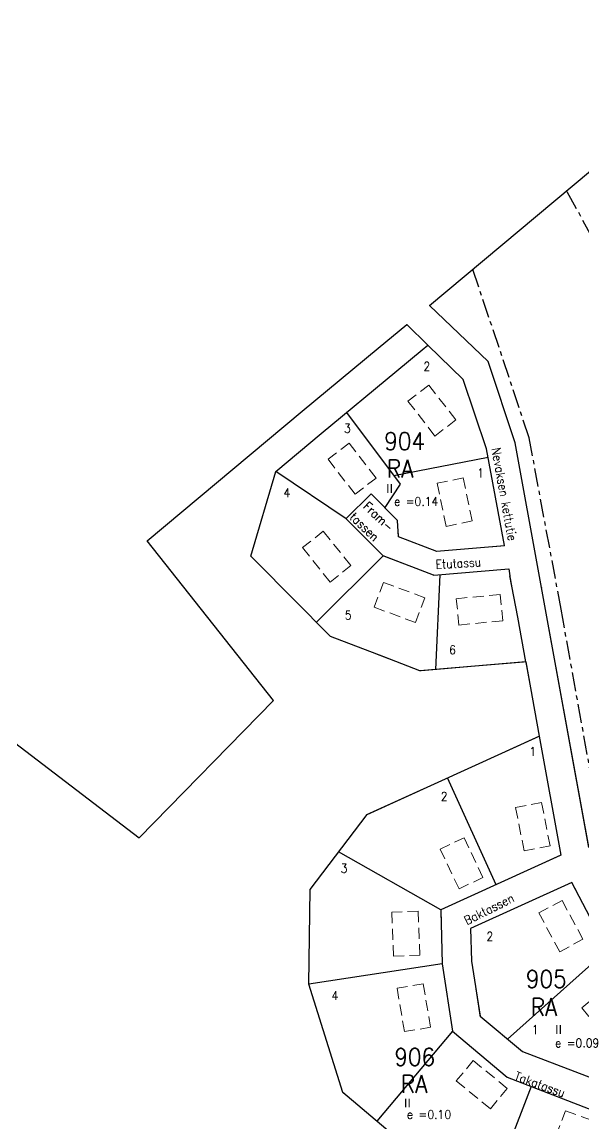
# Model space of a CAD drawing. Header units: metres. Extents: x 25522641 to 25524241, y 6685102 to 6686476.
# Drawn here: x 25523051 to 25523242.1, y 6685582 to 6685957.1 of the extents above; entities that cross this region are included whole.
import ezdxf
from ezdxf.enums import TextEntityAlignment as Align

# ---------------------------------------------------------------- set-up
doc = ezdxf.new("R2010")
doc.units = ezdxf.units.M
for name, pattern in [('CENTER', [11, 6.5, -1.5, 1.5, -1.5]), ('DASHED', [7.5, 5, -2.5]), ('DIVIDE2', [6.25, 2.5, -1.25, 0, -1.25, 0, -1.25])]:
    doc.linetypes.add(name, pattern=pattern)
for name, color, linetype in [('D-ALUE-K-TARKOITUS', 7, 'Continuous'), ('D-ALUE-REUNAVIIVA', 7, 'Continuous'), ('D-RAJA-ALUE-KORTTELI', 7, 'Continuous'), ('D-RAJA-K-MAARAYS-R-ALA', 7, 'Continuous'), ('D-RAJA-TONTTI', 7, 'Continuous'), ('D-TEKSTI-025', 7, 'Continuous'), ('D-TEKSTI-035', 7, 'Continuous'), ('D-VARITYS-ALUE_M', 7, 'Continuous'), ('D-VARITYS-ALUE_R', 7, 'Continuous'), ('D-VARITYS-ALUE_V', 7, 'Continuous')]:
    doc.layers.add(name, color=color, linetype=linetype)
doc.layers.get('0').off()
doc.styles.add('ROMANS', font='ROMANS.shx', dxfattribs={"width": 0.9})
doc.styles.get("Standard").update_dxf_attribs({"font": 'arial.ttf'})

# ---------------------------------------------------------------- blocks, each defined once
blk = doc.blocks.new('0320000')
at = {"color": 0, "linetype": 'Continuous'}
blk.add_lwpolyline([(0, 0, 0.226827), (3, 3), (4, 0), (5, 3), (6, 0), (7, 3, 0.226827), (10, 0)], format="xyb", dxfattribs=at)
blk = doc.blocks.new('8031308335775')
at = {"color": 3, "linetype": 'Continuous', "xscale": 0.001000261808499225, "yscale": 0.001, "zscale": 0.001000261808499225, "rotation": 219.962830192358}
for p in [(0, 0), (-7.67, -6.42), (-15.33, -12.85), (-23, -19.27), (-30.67, -25.7), (-38.33, -32.12), (-46, -38.55), (-53.67, -44.97), (-61.33, -51.4), (-69, -57.82), (-76.67, -64.25), (-84.33, -70.67), (-92, -77.1), (-99.67, -83.52), (-107.33, -89.94), (-115, -96.37), (-122.67, -102.79), (-130.33, -109.22), (-138, -115.64), (-145.67, -122.07)]:
    blk.add_blockref('0320000', p, dxfattribs=at)
blk = doc.blocks.new('8031308335787')
at = {"color": 3, "linetype": 'Continuous', "xscale": 0.0009199687147208712, "yscale": 0.001, "zscale": 0.0009199687147208712, "rotation": 316.3200329274563}
for p in [(0, 0), (6.65, -6.35), (13.31, -12.71)]:
    blk.add_blockref('0320000', p, dxfattribs=at)
blk = doc.blocks.new('8031308335796')
at = {"color": 3, "linetype": 'Continuous', "xscale": 0.000972593038509698, "yscale": 0.001, "zscale": 0.000972593038509698, "rotation": 288.4409438766224}
for p in [(0, 0), (3.08, -9.23), (6.15, -18.45)]:
    blk.add_blockref('0320000', p, dxfattribs=at)
blk = doc.blocks.new('8031308335810')
at = {"color": 3, "linetype": 'Continuous', "xscale": 0.000999609258772482, "yscale": 0.001, "zscale": 0.000999609258772482, "rotation": 280.3120712559315}
for p in [(0, 0), (1.79, -9.83), (3.58, -19.67), (5.37, -29.5), (7.16, -39.34), (8.95, -49.17), (10.74, -59.01), (12.53, -68.84), (14.32, -78.68), (16.1, -88.51), (17.89, -98.35), (19.68, -108.18), (21.47, -118.02), (23.26, -127.85)]:
    blk.add_blockref('0320000', p, dxfattribs=at)

msp = doc.modelspace()

# ---------------------------------------------------------------- linework, layer by layer
at = {"layer": 'D-RAJA-ALUE-KORTTELI', "color": 7, "linetype": 'Continuous'}
for p, q in [((25523189.54, 6685860.62), (25523342.87, 6685989.11)), ((25523209.5, 6685841.56), (25523189.54, 6685860.62)), ((25523172.05, 6685846.1), (25523181.8, 6685854.2)), ((25523189, 6685847.18), (25523181.8, 6685854.2)), ((25523146.26, 6685824.71), (25523172.05, 6685846.1)), ((25523178.43, 6685838.41), (25523187.09, 6685845.59)), ((25523187.09, 6685845.59), (25523189, 6685847.18)), ((25523189, 6685847.18), (25523201.03, 6685835.44)), ((25523152.67, 6685817.03), (25523178.43, 6685838.41)), ((25523218.73, 6685813.88), (25523209.5, 6685841.56)), ((25523208.92, 6685811.84), (25523201.03, 6685835.44)), ((25523093.55, 6685780.5), (25523146.26, 6685824.71)), ((25523137.32, 6685804.16), (25523152.67, 6685817.03)), ((25523215.02, 6685778.93), (25523208.92, 6685811.84)), ((25523243.78, 6685676.19), (25523218.73, 6685813.88)), ((25523128.75, 6685775.27), (25523137.32, 6685804.16)), ((25523161.23, 6685788.1), (25523169.68, 6685796.53)), ((25523169.68, 6685796.53), (25523178.69, 6685787.49)), ((25523161.19, 6685788.05), (25523161.23, 6685788.1)), ((25523173.79, 6685775.41), (25523161.19, 6685788.05)), ((25523179.05, 6685781.95), (25523178.69, 6685787.49)), ((25523192.07, 6685776.92), (25523179.05, 6685781.95)), ((25523136.5, 6685726.24), (25523093.55, 6685780.5)), ((25523215.04, 6685778.87), (25523193.24, 6685777.02)), ((25523215.04, 6685778.87), (25523215.02, 6685778.93)), ((25523130.55, 6685773.46), (25523128.75, 6685775.27)), ((25523190.91, 6685768.8), (25523173.79, 6685775.41)), ((25523193.24, 6685777.02), (25523192.07, 6685776.92)), ((25523155.92, 6685748.02), (25523130.55, 6685773.46)), ((25523191.07, 6685768.81), (25523216.51, 6685770.97)), ((25523216.51, 6685770.97), (25523216.93, 6685768.66)), ((25523191.07, 6685768.81), (25523190.91, 6685768.8)), ((25523219.55, 6685754.53), (25523216.93, 6685768.66)), ((25523222.29, 6685739.35), (25523219.55, 6685754.53)), ((25523174.02, 6685741.02), (25523155.92, 6685748.02)), ((25523186.26, 6685736.29), (25523174.02, 6685741.02)), ((25523014.39, 6685737.79), (25523090.82, 6685679.47)), ((25523222.29, 6685739.35), (25523186.26, 6685736.29)), ((25523222.29, 6685739.35), (25523226.86, 6685714.07)), ((25523090.82, 6685679.47), (25523136.5, 6685726.24)), ((25523168.31, 6685687.41), (25523226.86, 6685714.07)), ((25523226.86, 6685714.07), (25523226.87, 6685714.02)), ((25523226.87, 6685714.02), (25523234.17, 6685673.49)), ((25523148.92, 6685661.84), (25523168.31, 6685687.41)), ((25523234.17, 6685673.49), (25523193.38, 6685654.94)), ((25523148.48, 6685629.65), (25523148.92, 6685661.84)), ((25523238.02, 6685664.25), (25523203.52, 6685648.57)), ((25523259.22, 6685623.38), (25523238.02, 6685664.25)), ((25523193.38, 6685654.94), (25523193.87, 6685636.54)), ((25523203.52, 6685648.57), (25523203.82, 6685637.42)), ((25523193.87, 6685636.54), (25523197.35, 6685613.59)), ((25523203.82, 6685637.42), (25523206.74, 6685618.68)), ((25523160.08, 6685592.7), (25523148.48, 6685629.65)), ((25523206.74, 6685618.68), (25523221.17, 6685606.67)), ((25523197.35, 6685613.59), (25523215.94, 6685597.93)), ((25523221.17, 6685606.67), (25523257.52, 6685592.85)), ((25523215.94, 6685597.93), (25523256.74, 6685582.16)), ((25523195.35, 6685563.01), (25523160.08, 6685592.7))]:
    msp.add_line(p, q, dxfattribs=at)
at = {"layer": 'D-RAJA-K-MAARAYS-R-ALA', "color": 2, "linetype": 'CENTER', "ltscale": 1.013482}
msp.add_line((25523236.29, 6685899.49), (25523255.52, 6685864.38), dxfattribs=at)
at = {"layer": 'D-RAJA-K-MAARAYS-R-ALA', "color": 2, "linetype": 'CENTER', "ltscale": 0.982019}
msp.add_line((25523223.48, 6685815.61), (25523204.32, 6685872.88), dxfattribs=at)
at = {"layer": 'D-RAJA-K-MAARAYS-R-ALA', "color": 2, "linetype": 'DASHED', "lineweight": 0, "ltscale": 0.72}
for p, q in [((25523189.35, 6685833.58), (25523182.22, 6685828.08)), ((25523191.39, 6685816.21), (25523198.51, 6685821.71)), ((25523162.21, 6685813.79), (25523155.09, 6685808.29)), ((25523164.25, 6685796.41), (25523171.38, 6685801.92)), ((25523200.97, 6685801.98), (25523192.16, 6685800.12)), ((25523195.25, 6685785.44), (25523204.06, 6685787.3)), ((25523153.44, 6685783.85), (25523146.41, 6685778.23)), ((25523155.77, 6685766.51), (25523162.8, 6685772.13)), ((25523173.87, 6685766.39), (25523170.74, 6685757.95)), ((25523184.8, 6685752.73), (25523187.93, 6685761.17)), ((25523198.67, 6685760.82), (25523199.57, 6685751.86)), ((25523214.49, 6685753.36), (25523213.59, 6685762.31)), ((25523227.69, 6685691.44), (25523218.85, 6685689.71)), ((25523193.18, 6685675.63), (25523201.32, 6685679.48)), ((25523221.74, 6685674.99), (25523230.57, 6685676.72)), ((25523207.73, 6685665.92), (25523199.59, 6685662.07)), ((25523234.65, 6685658.13), (25523226.73, 6685653.87)), ((25523185.68, 6685654.47), (25523176.69, 6685654.09)), ((25523233.83, 6685640.66), (25523241.76, 6685644.92)), ((25523177.32, 6685639.1), (25523186.32, 6685639.48)), ((25523187.42, 6685629.74), (25523178.55, 6685628.25)), ((25523248.2, 6685627.31), (25523241.31, 6685621.52)), ((25523181.03, 6685613.46), (25523189.91, 6685614.95)), ((25523204.37, 6685603.64), (25523198.68, 6685596.67)), ((25523210.3, 6685587.19), (25523215.99, 6685594.16)), ((25523235.81, 6685586.55), (25523232.69, 6685578.11))]:
    msp.add_line(p, q, dxfattribs=at)
at = {"layer": 'D-RAJA-K-MAARAYS-R-ALA', "color": 2, "linetype": 'DASHED', "lineweight": 0, "ltscale": 0.75}
for p, q in [((25523198.51, 6685821.71), (25523189.35, 6685833.58)), ((25523182.22, 6685828.08), (25523191.39, 6685816.21)), ((25523171.38, 6685801.92), (25523162.21, 6685813.79)), ((25523155.09, 6685808.29), (25523164.25, 6685796.41)), ((25523204.06, 6685787.3), (25523200.97, 6685801.98)), ((25523192.16, 6685800.12), (25523195.25, 6685785.44)), ((25523162.8, 6685772.13), (25523153.44, 6685783.85)), ((25523146.41, 6685778.23), (25523155.77, 6685766.51)), ((25523187.93, 6685761.17), (25523173.87, 6685766.39)), ((25523213.59, 6685762.31), (25523198.67, 6685760.82)), ((25523170.74, 6685757.95), (25523184.8, 6685752.73)), ((25523199.57, 6685751.86), (25523214.49, 6685753.36)), ((25523218.85, 6685689.71), (25523221.74, 6685674.99)), ((25523230.57, 6685676.72), (25523227.69, 6685691.44)), ((25523201.32, 6685679.48), (25523207.73, 6685665.92)), ((25523199.59, 6685662.07), (25523193.18, 6685675.63)), ((25523241.76, 6685644.92), (25523234.65, 6685658.13)), ((25523186.32, 6685639.48), (25523185.68, 6685654.47)), ((25523176.69, 6685654.09), (25523177.32, 6685639.1)), ((25523226.73, 6685653.87), (25523233.83, 6685640.66)), ((25523178.55, 6685628.25), (25523181.03, 6685613.46)), ((25523189.91, 6685614.95), (25523187.42, 6685629.74)), ((25523241.31, 6685621.52), (25523250.96, 6685610.04)), ((25523215.99, 6685594.16), (25523204.37, 6685603.64)), ((25523198.68, 6685596.67), (25523210.3, 6685587.19)), ((25523249.88, 6685581.35), (25523235.81, 6685586.55))]:
    msp.add_line(p, q, dxfattribs=at)
at = {"layer": 'D-RAJA-K-MAARAYS-R-ALA', "color": 2, "linetype": 'CENTER', "ltscale": 0.965398}
msp.add_line((25523234.3, 6685757.23), (25523223.48, 6685815.61), dxfattribs=at)
at = {"layer": 'D-RAJA-K-MAARAYS-R-ALA', "color": 2, "linetype": 'CENTER', "ltscale": 0.993688}
msp.add_line((25523249.04, 6685675.58), (25523234.3, 6685757.23), dxfattribs=at)
at = {"layer": 'D-RAJA-TONTTI', "color": 2, "linetype": 'Continuous'}
for p, q in [((25523161.29, 6685824.19), (25523179.55, 6685799.79)), ((25523209.47, 6685808.88), (25523177.42, 6685802.64)), ((25523161.19, 6685788.05), (25523137.32, 6685804.16)), ((25523179.55, 6685799.79), (25523174.33, 6685791.86)), ((25523173.79, 6685775.41), (25523151.13, 6685752.82)), ((25523193.09, 6685768.98), (25523191.57, 6685736.74)), ((25523212.18, 6685663.49), (25523195.65, 6685699.86)), ((25523193.38, 6685654.91), (25523158.63, 6685674.65)), ((25523216.04, 6685610.94), (25523249.98, 6685641.2)), ((25523193.87, 6685636.56), (25523148.48, 6685629.65)), ((25523197.35, 6685613.6), (25523171.59, 6685583.01)), ((25523224.1, 6685594.78), (25523209.67, 6685557.47))]:
    msp.add_line(p, q, dxfattribs=at)
at = {"layer": 'D-VARITYS-ALUE_M', "color": 74, "linetype": 'DIVIDE2', "ltscale": 1.21}
msp.add_lwpolyline([(25523195.35, 6685563.01, 0.2, 0.333, 0), (25523160.08, 6685592.7, 0.2, 0.333, 0), (25523148.48, 6685629.65, 0.2, 0.333, 0), (25523148.92, 6685661.84, 0.2, 0.333, 0), (25523168.31, 6685687.41, 0.2, 0.333, 0), (25523226.86, 6685714.07, 0.2, 0.333, 0), (25523222.29, 6685739.35, 0.2, 0.333, 0), (25523186.26, 6685736.29, 0.2, 0.333, 0), (25523174.02, 6685741.02, 0.2, 0.333, 0), (25523155.92, 6685748.02, 0.2, 0.333, 0), (25523130.55, 6685773.46, 0.2, 0.333, 0), (25523128.75, 6685775.27, 0.2, 0.333, 0), (25523137.32, 6685804.16, 0.2, 0.333, 0), (25523152.67, 6685817.03, 0.2, 0.333, 0), (25523178.43, 6685838.41, 0.2, 0.333, 0), (25523187.09, 6685845.59, 0.2, 0.333, 0), (25523189, 6685847.18, 0.2, 0.333, 0), (25523181.8, 6685854.2, 0.2, 0.333, 0), (25523172.05, 6685846.1, 0.2, 0.333, 0), (25523146.26, 6685824.71, 0.2, 0.333, 0), (25523093.55, 6685780.5, 0.2, 0.333, 0), (25523136.5, 6685726.24, 0.2, 0.333, 0), (25523090.82, 6685679.47, 0.2, 0.333, 0), (25523014.39, 6685737.79, 0.2, 0.333, 0)], format="xyseb", dxfattribs=at)
at = {"layer": 'D-VARITYS-ALUE_R', "color": 42, "linetype": 'DIVIDE2', "ltscale": 1.33}
msp.add_lwpolyline([(25523208.92, 6685811.84, 0.2, 0.333, 0), (25523201.03, 6685835.44, 0.2, 0.333, 0), (25523189, 6685847.18, 0.2, 0.333, 0), (25523187.09, 6685845.59, 0.2, 0.333, 0), (25523178.43, 6685838.41, 0.2, 0.333, 0), (25523152.67, 6685817.03, 0.2, 0.333, 0), (25523137.32, 6685804.16, 0.2, 0.333, 0), (25523128.75, 6685775.27, 0.2, 0.333, 0), (25523130.55, 6685773.46, 0.2, 0.333, 0), (25523155.92, 6685748.02, 0.2, 0.333, 0), (25523174.02, 6685741.02, 0.2, 0.333, 0), (25523186.26, 6685736.29, 0.2, 0.333, 0), (25523222.29, 6685739.35, 0.2, 0.333, 0), (25523219.55, 6685754.53, 0.2, 0.333, 0), (25523216.93, 6685768.66, 0.2, 0.333, 0), (25523216.51, 6685770.97, 0.2, 0.333, 0), (25523191.07, 6685768.81, 0.2, 0.333, 0), (25523190.91, 6685768.8, 0.2, 0.333, 0), (25523173.79, 6685775.41, 0.2, 0.333, 0), (25523161.19, 6685788.05, 0.2, 0.333, 0), (25523161.23, 6685788.1, 0.2, 0.333, 0), (25523169.68, 6685796.53, 0.2, 0.333, 0), (25523178.69, 6685787.49, 0.2, 0.333, 0), (25523179.05, 6685781.95, 0.2, 0.333, 0), (25523192.07, 6685776.92, 0.2, 0.333, 0), (25523193.24, 6685777.02, 0.2, 0.333, 0), (25523215.04, 6685778.87, 0.2, 0.333, 0), (25523215.02, 6685778.93, 0.2, 0.333, 0), (25523208.92, 6685811.84, 0.2, 0.333, 0)], format="xyseb", close=True, dxfattribs=at)
at = {"layer": 'D-VARITYS-ALUE_R', "color": 42, "linetype": 'DIVIDE2', "ltscale": 1.04}
msp.add_lwpolyline([(25523215.94, 6685597.93, 0.2, 0.333, 0), (25523197.35, 6685613.59, 0.2, 0.333, 0), (25523193.87, 6685636.54, 0.2, 0.333, 0), (25523193.38, 6685654.94, 0.2, 0.333, 0), (25523234.17, 6685673.49, 0.2, 0.333, 0), (25523226.87, 6685714.02, 0.2, 0.333, 0), (25523226.86, 6685714.07, 0.2, 0.333, 0), (25523168.31, 6685687.41, 0.2, 0.333, 0), (25523148.92, 6685661.84, 0.2, 0.333, 0), (25523148.48, 6685629.65, 0.2, 0.333, 0), (25523160.08, 6685592.7, 0.2, 0.333, 0), (25523195.35, 6685563.01, 0.2, 0.333, 0), (25523242.34, 6685544.81, 0.2, 0.333, 0), (25523256.74, 6685582.16, 0.2, 0.333, 0), (25523215.94, 6685597.93, 0.2, 0.333, 0)], format="xyseb", close=True, dxfattribs=at)
at = {"layer": 'D-VARITYS-ALUE_R', "color": 42, "linetype": 'DIVIDE2', "ltscale": 0.77}
msp.add_lwpolyline([(25523259.22, 6685623.38, 0.2, 0.333, 0), (25523238.02, 6685664.25, 0.2, 0.333, 0), (25523203.52, 6685648.57, 0.2, 0.333, 0), (25523203.82, 6685637.42, 0.2, 0.333, 0), (25523206.74, 6685618.68, 0.2, 0.333, 0), (25523221.17, 6685606.67, 0.2, 0.333, 0), (25523257.52, 6685592.85, 0.2, 0.333, 0), (25523265.27, 6685594.1, 0.2, 0.333, 0), (25523274.45, 6685606.17, 0.2, 0.333, 0), (25523274.32, 6685610.94, 0.2, 0.333, 0), (25523259.22, 6685623.38, 0.2, 0.333, 0)], format="xyseb", close=True, dxfattribs=at)
at = {"layer": 'D-VARITYS-ALUE_V', "color": 73, "linetype": 'DIVIDE2', "ltscale": 1.27}
msp.add_lwpolyline([(25523342.87, 6685989.11, 0.2, 0.333, 0), (25523189.54, 6685860.62, 0.2, 0.333, 0), (25523209.5, 6685841.56, 0.2, 0.333, 0), (25523218.73, 6685813.88, 0.2, 0.333, 0), (25523243.78, 6685676.19, 0.2, 0.333, 0)], format="xyseb", dxfattribs=at)

# ---------------------------------------------------------------- block references
at = {"layer": 'D-ALUE-REUNAVIIVA', "color": 3, "linetype": 'Continuous'}
for name, p in [('8031308335775', (25523342.87, 6685989.11)), ('8031308335787', (25523189.54, 6685860.62)), ('8031308335796', (25523209.5, 6685841.56)), ('8031308335810', (25523218.73, 6685813.88))]:
    msp.add_blockref(name, p, dxfattribs=at)

# ---------------------------------------------------------------- texts
at = {"layer": 'D-ALUE-K-TARKOITUS', "color": 7, "linetype": 'Continuous', "style": 'ROMANS', "width": 0.9}
for p in [(25523179.59, 6685805.15), (25523228.51, 6685621.82), (25523184.35, 6685595.68)]:
    msp.add_text('RA', height=6, dxfattribs=at).set_placement(p, align=Align.MIDDLE)
at = {"layer": 'D-TEKSTI-025', "color": 2, "linetype": 'Continuous', "style": 'ROMANS', "width": 0.9}
for s, p in [('2', (25523187.48, 6685838.43)), ('3', (25523160.46, 6685817.33)), ('1', (25523205.78, 6685802.14)), ('4', (25523139.92, 6685795.39)), ('e =0.14', (25523177.52, 6685792.45)), ('5', (25523160.75, 6685753.76)), ('6', (25523196.21, 6685741.94)), ('1', (25523223.51, 6685707.34)), ('2', (25523193.39, 6685692.03)), ('3', (25523159.33, 6685667.56)), ('2', (25523208.89, 6685644.41)), ('4', (25523156.24, 6685624.24)), ('1', (25523224.37, 6685612.63)), ('e =0.09', (25523232.27, 6685608.1)), ('e =0.10', (25523181.87, 6685583.79))]:
    msp.add_text(s, height=3, dxfattribs=at).set_placement(p)
for s, rotation, p in [('Nevaksen kettutie', 280.2603, (25523210.63, 6685812)), ('Fram-', 316.1446, (25523166.73, 6685791.95)), ('tassen', 316.1446, (25523162.12, 6685788.33)), ('Etutassu', 3.083, (25523191.7, 6685771)), ('Baktassen', 26.7249, (25523202.24, 6685649.68)), ('Takatassu', 340.0668, (25523218.19, 6685597.14))]:
    msp.add_text(s, height=3, rotation=rotation, dxfattribs=at).set_placement(p)
at = {"layer": 'D-TEKSTI-025', "color": 2, "linetype": 'Continuous'}
for p in [(25523174.82, 6685796.84), (25523232.3, 6685612.7), (25523180.87, 6685587.67)]:
    msp.add_text('II', height=3, dxfattribs=at).set_placement(p)
at = {"layer": 'D-TEKSTI-035', "color": 7, "linetype": 'Continuous', "style": 'ROMANS', "width": 0.9}
for s, p in [('904', (25523181.1, 6685814.47)), ('905', (25523229.27, 6685631.39)), ('906', (25523184.53, 6685604.84))]:
    msp.add_text(s, height=6, dxfattribs=at).set_placement(p, align=Align.MIDDLE)

doc.saveas('drawing.dxf')
